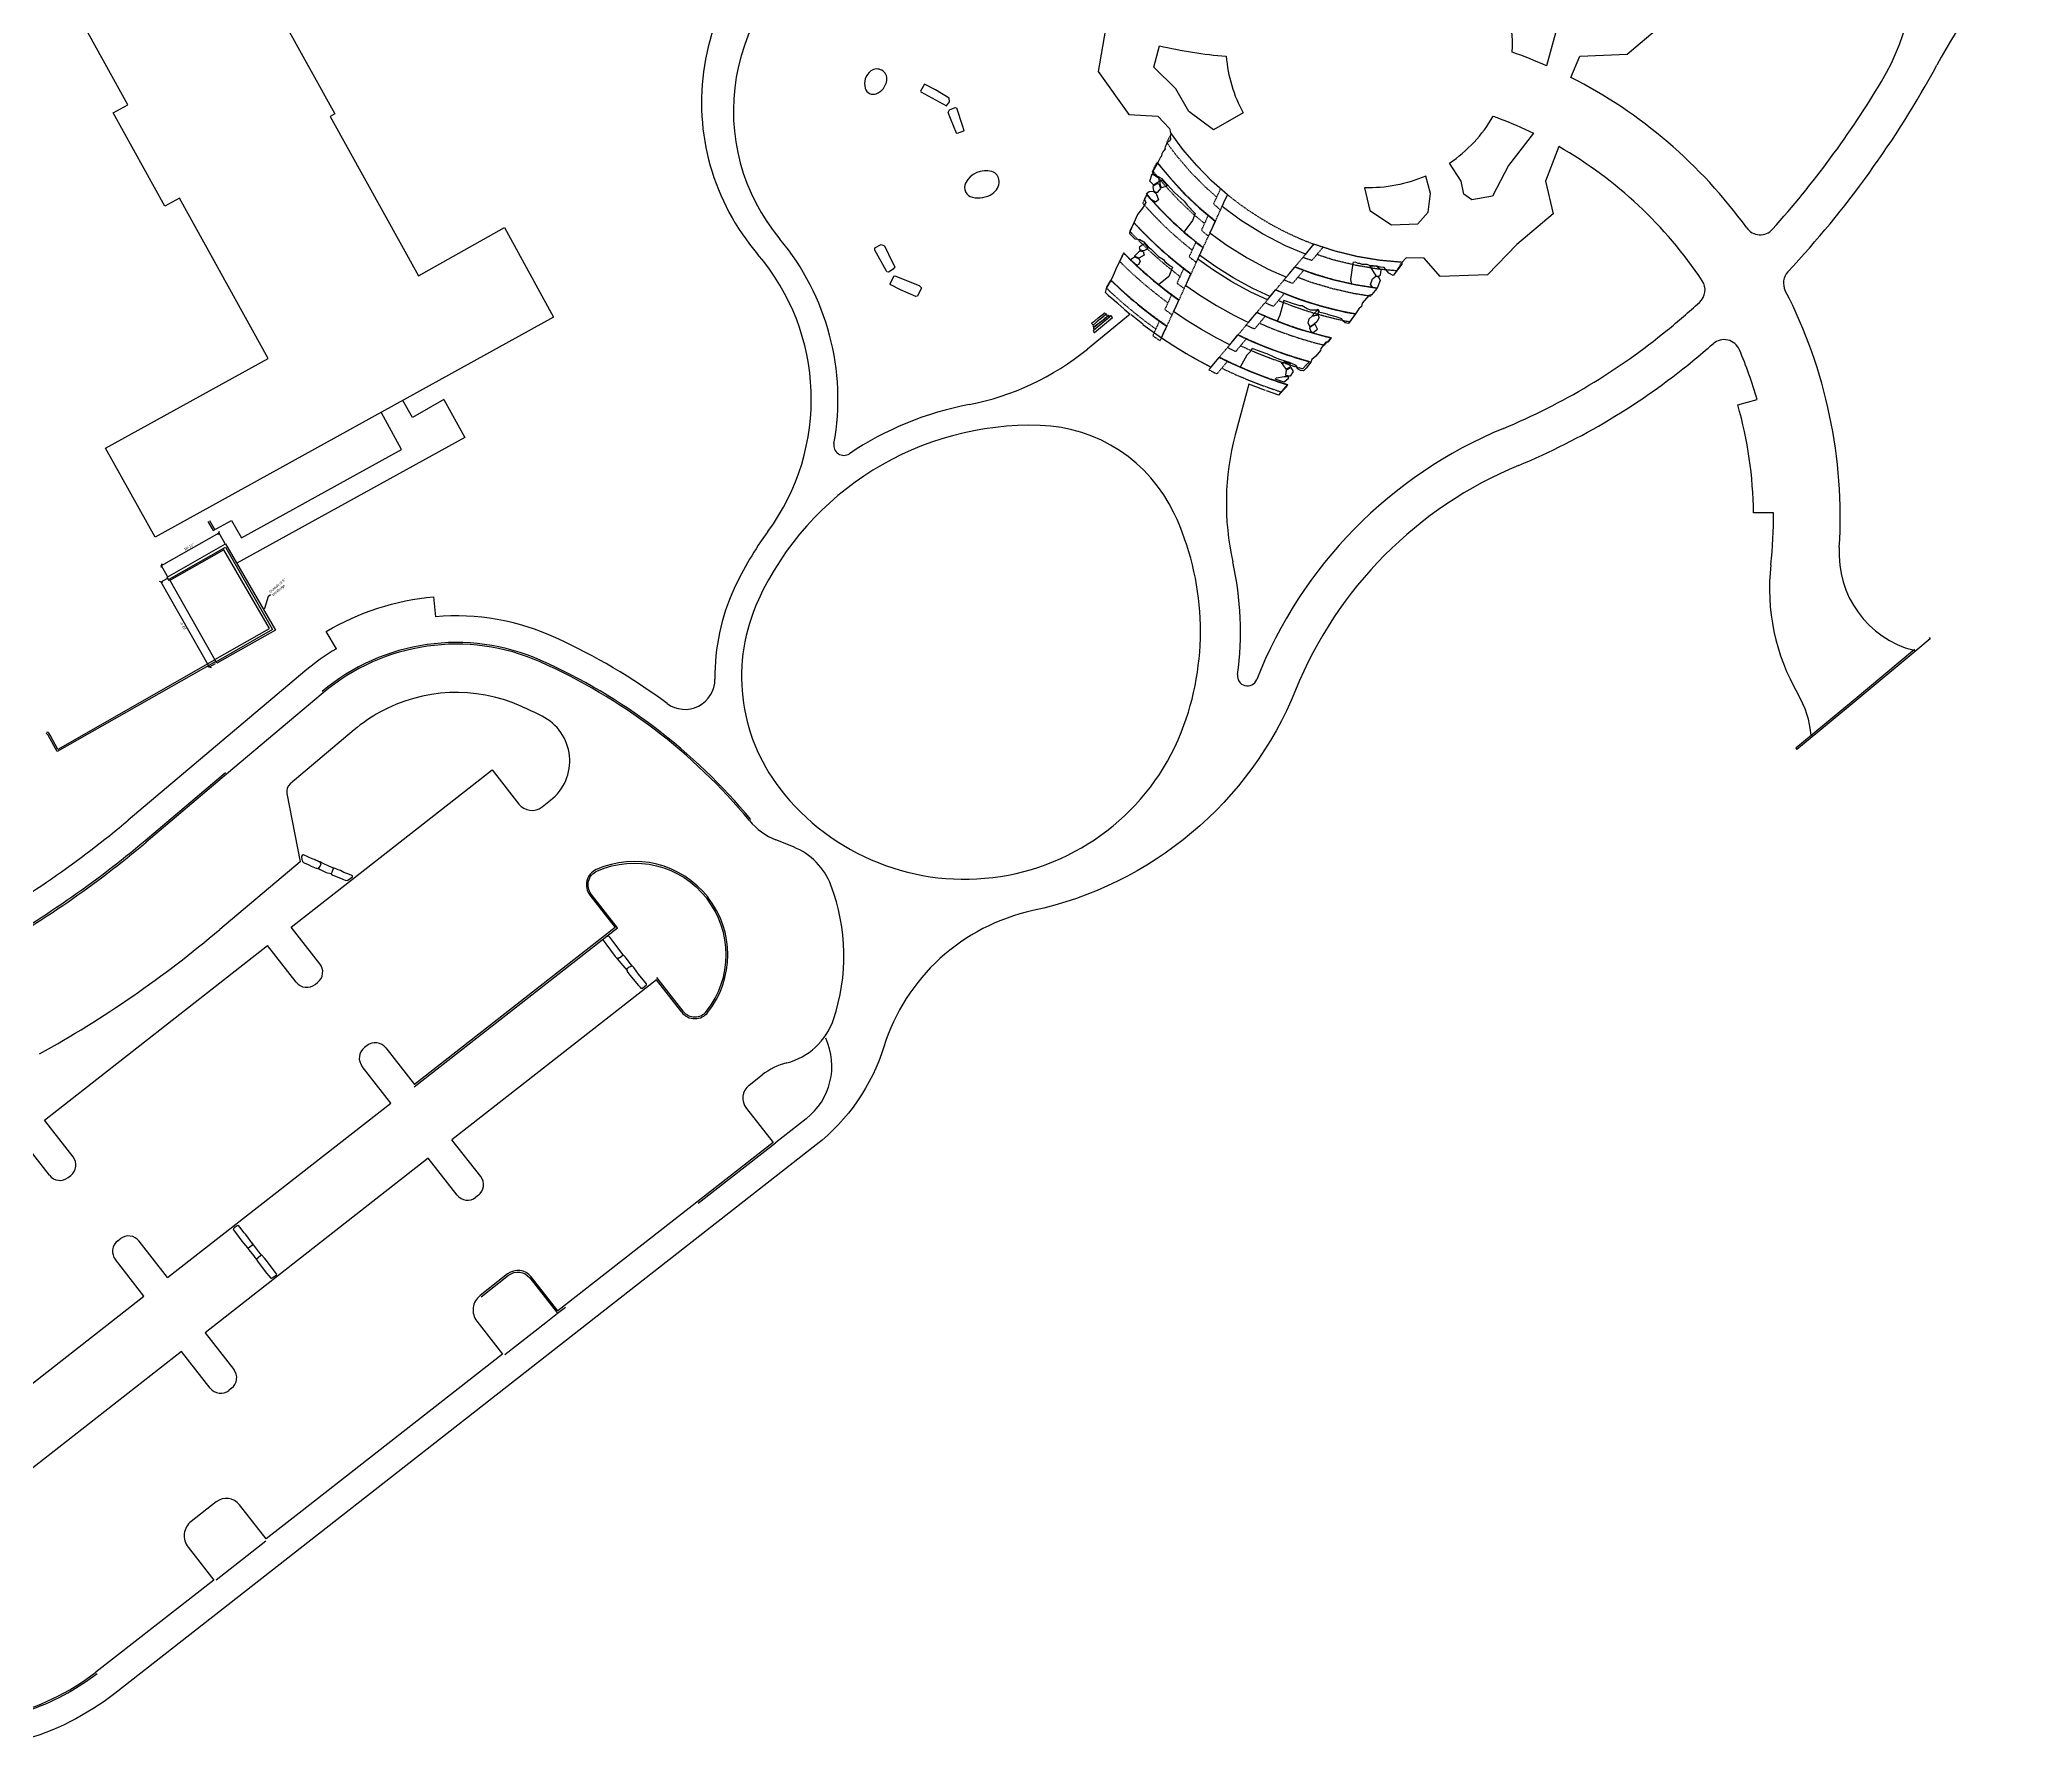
# Model space of a CAD drawing. Header units: feet. Extents: x -128 to 1593, y 35 to 1363.
# Drawn here: x 456 to 1051, y 35 to 548 of the extents above; entities that cross this region are included whole.
import ezdxf
from ezdxf import colors
from ezdxf.entities.mleader import LeaderData, LeaderLine
from ezdxf.math import Vec2, Vec3

# ---------------------------------------------------------------- set-up
doc = ezdxf.new("R2010")
doc.units = ezdxf.units.FT
doc.header["$LTSCALE"] = 0.7
doc.header["$MEASUREMENT"] = 0
doc.header["$PDMODE"] = 35
doc.header["$PDSIZE"] = 1.5
doc.linetypes.add('HIDDEN', pattern=[0.375, 0.25, -0.125])
doc.layers.get('0').update_dxf_attribs({"color": 250})
doc.layers.get('Defpoints').update_dxf_attribs({"color": 250})
for name, color, linetype in [('L-ARGILLITE PAVEMENT', 250, 'Continuous'), ('L-BLDG', 6, 'Continuous'), ('L-CURB', 250, 'Continuous'), ('L-FOUNDATION-SPREAD', 250, 'HIDDEN'), ('L-PVMT', 250, 'Continuous'), ('L-STAIR', 250, 'Continuous'), ('L-STONE', 250, 'Continuous')]:
    doc.layers.add(name, color=color, linetype=linetype)
doc.layers.add('L-NONPLOT', color=250, linetype='Continuous', plot=False)
doc.styles.get("Standard").update_dxf_attribs({"font": 'arial.ttf'})
doc.dimstyles.new('Standard 0.75', dxfattribs={"dimtxt": 0.75, "dimasz": 0.75, "dimexe": 0.17, "dimexo": 0.5, "dimgap": 0.42, "dimtad": 1, "dimtoh": 1, "dimdec": 3, "dimlfac": 12, "dimzin": 0, "dimdsep": 46, "dimlunit": 4, "dimtxsty": 'Standard', "dimblk": 'OBLIQUE', "dimcen": 0.09, "dimclrd": 256, "dimclre": 256, "dimclrt": 256, "dimadec": 5, "dimazin": 0, "dimtfac": 1, "dimtdec": 3, "dimtofl": 0, "dimtmove": 1, "dimatfit": 2, "dimfxl": 1, "dimtolj": 1, "dimtzin": 0, "dimarcsym": 0})

# ---------------------------------------------------------------- blocks, each defined once
blk = doc.blocks.new('_Oblique')
at = {"color": 0, "linetype": 'ByBlock', "lineweight": -2}
blk.add_line((-0.5, -0.5), (0.5, 0.5), dxfattribs=at)
blk = doc.blocks.new('*D54')
at = {"lineweight": -2, "transparency": 16777216}
for p, q in [((494.62, 386.21), (492.76, 385.16)), ((507.4, 359.74), (492.91, 385.24)), ((509.11, 360.71), (507.25, 359.65))]:
    blk.add_line(p, q, dxfattribs=at)
at = {"layer": 'Defpoints', "color": 0, "transparency": 16777216}
for p in [(495.06, 386.46), (492.91, 385.24), (509.55, 360.96)]:
    blk.add_point(p, dxfattribs=at)
at = {"lineweight": -2, "transparency": 16777216, "xscale": 0.75, "yscale": 0.75, "zscale": 0.75}
for p, rotation in [((492.91, 385.24), 119.6002965868153), ((507.4, 359.74), 299.6002965868153)]:
    blk.add_blockref('_Oblique', p, dxfattribs=dict(at, rotation=rotation))
at = {"transparency": 16777216, "insert": (499.46, 372.09), "char_height": 0.75, "attachment_point": 5, "rotation": 119.6003}
blk.add_mtext('\\A1;29\'-4"', dxfattribs=at)
blk = doc.blocks.new('*D55')
at = {"lineweight": -2, "transparency": 16777216}
for p, q in [((492.96, 390.15), (510.27, 399.99)), ((512.13, 396.73), (510.19, 400.14)), ((494.81, 386.89), (492.87, 390.3))]:
    blk.add_line(p, q, dxfattribs=at)
at = {"layer": 'Defpoints', "color": 0, "transparency": 16777216}
for p in [(510.27, 399.99), (512.37, 396.3), (495.06, 386.46)]:
    blk.add_point(p, dxfattribs=at)
at = {"lineweight": -2, "transparency": 16777216, "xscale": 0.75, "yscale": 0.75, "zscale": 0.75}
for p, rotation in [((510.27, 399.99), 29.60726307640622), ((492.96, 390.15), 209.6072630764062)]:
    blk.add_blockref('_Oblique', p, dxfattribs=dict(at, rotation=rotation))
at = {"transparency": 16777216, "insert": (501.22, 395.77), "char_height": 0.75, "attachment_point": 5, "rotation": 29.60726}
blk.add_mtext('\\A1;19\'-11"', dxfattribs=at)

msp = doc.modelspace()

# ---------------------------------------------------------------- linework, layer by layer
at = {"layer": 'L-ARGILLITE PAVEMENT'}
for points in [[(720.616286, 532.510282), (720.722598, 532.299468), (728.428353, 528.101427), (729.314683, 529.343551), (729.296601, 530.369032), (725.210998, 532.857722), (721.825887, 534.597309)], [(729.675466, 524.278778), (728.944596, 526.064952), (729.37367, 526.87832), (731.034923, 527.645097), (731.460541, 527.508431), (733.184927, 522.311243), (733.656905, 520.694161), (733.5463, 520.479086), (731.675049, 519.823814), (731.454722, 519.923022)], [(709.903604, 486.140283), (712.23838, 481.061212), (712.986034, 479.764786), (712.487767, 479.065847), (711.112416, 478.178068), (710.575547, 478.319699), (710.328146, 478.73113), (706.979326, 484.811754), (706.98452, 485.483364), (708.913394, 486.469817)], [(712.65825, 477.033837), (713.010703, 477.049484), (720.245569, 474.246265), (720.991269, 473.496874), (719.7939, 470.997661), (719.26505, 470.84996), (714.652994, 472.886647), (711.714405, 474.387968), (711.587151, 474.656224)]]:
    msp.add_lwpolyline(points, close=True, dxfattribs=at)
at = {"layer": 'L-BLDG'}
msp.add_lwpolyline([(447.508027, 627.193901), (476.903027, 643.020901), (485.532027, 627.573901), (512.374027, 642.637901), (527.189027, 615.698901), (501.259027, 601.451901), (527.985027, 553.179901), (529.278027, 554.050901), (544.960027, 525.684901), (543.563027, 524.944901), (570.042027, 477.108901), (595.844027, 491.570901), (610.615027, 464.727901), (491.058027, 398.659901), (476.243027, 425.392901), (524.996027, 452.303901), (498.388027, 500.415901), (493.968027, 497.980901), (478.465027, 525.978901), (482.910027, 528.445901), (456.294027, 576.632901)], dxfattribs=at)
at = {"layer": 'L-CURB'}
for points in [[(506.926834, 403.429944), (508.518018, 400.682669)], [(507.360967, 403.678011), (508.955869, 400.924317)], [(653.957563, 198.844645), (677.136792, 216.977877)]]:
    msp.add_lwpolyline(points, dxfattribs=at)
for points in [[(669.728295, 313.978412, 0.1159774747), (606.822099, 361.705381, 0.287260924), (541.142735, 352.360283)], [(509.293998, 361.433278), (461.670128, 334.344954), (459.146081, 339.076699, 0.1774083987), (458.37681, 339.764582)], [(512.1984, 327.941547, -0.0000106083), (512.197119, 327.940466), (488.050382, 307.569199, -0.0483106371), (439.51786, 274.062861), (354.613117, 226.826648)], [(568.772416, 233.775555), (629.813043, 281.527956), (621.91461, 291.624314, -0.4872226431), (623.619217, 298.503803, -0.344914286), (656.528939, 290.341545)], [(641.520083, 266.563157), (649.422916, 256.461176, 0.487222599), (656.510444, 256.45982, 0.3446603311), (656.524697, 290.346973)], [(588.859054, 170.771373), (597.129074, 177.241053, -0.4142135622), (603.446089, 176.469478), (611.764249, 165.836595), (614.179836, 167.726322)], [(454.112974, 47.053193, 0.0410898523), (464.924363, 52.015856, 0.0360988995), (473.652857, 57.791332)]]:
    msp.add_lwpolyline(points, format="xyb", dxfattribs=at)
at = {"layer": 'L-CURB', "flags": 128}
msp.add_lwpolyline([(1018.85013, 364.975045), (1000.418633, 349.591595), (983.183551, 335.357173)], dxfattribs=at)
at = {"layer": 'L-FOUNDATION-SPREAD'}
for p, q in [((799.772873, 473.276857), (801.849216, 477.739841)), ((796.15232, 465.426507), (798.174517, 469.811184)), ((824.025348, 469.078195), (827.196792, 472.869671)), ((818.375872, 462.324217), (821.584587, 466.160252)), ((812.753475, 455.602613), (815.892416, 459.355233)), ((807.15284, 448.907026), (810.280186, 452.645784))]:
    msp.add_line(p, q, dxfattribs=at)
for points in [[(794.541685, 517.070056), (795.870342, 519.73365)], [(809.500891, 500.737957), (806.148238, 503.692675), (801.552369, 508.359774), (797.297764, 513.339734), (794.541685, 517.070056)], [(810.642056, 496.844224), (812.754639, 501.424884), (807.982133, 505.630929), (803.518598, 510.163644), (799.386503, 515.000208), (795.877978, 519.748958)], [(790.328641, 508.624054), (791.632598, 511.238131)], [(791.632598, 511.238131), (795.766007, 506.204494), (799.956491, 501.706194), (804.419655, 497.478308), (809.122812, 493.550089), (807.026107, 489.003857)], [(790.328641, 508.624054), (793.758012, 504.44779), (798.062095, 499.827546), (802.646251, 495.485046), (805.844695, 492.813608)], [(788.513113, 501.597742), (787.31319, 498.907228)], [(810.666797, 503.264915), (808.553591, 498.684803)], [(807.001844, 495.321585), (804.904512, 490.775877)], [(810.641441, 496.844766), (808.553591, 498.684803)], [(809.122812, 493.550089), (810.642056, 496.844224)], [(784.709382, 493.068869), (783.513406, 490.387205)], [(803.306181, 487.311693), (801.224533, 482.799981)], [(804.904512, 490.775877), (807.024401, 489.005282)], [(805.466576, 485.638931), (807.024401, 489.005282)], [(780.389945, 481.437829), (781.618013, 483.985053)], [(803.409066, 481.146726), (805.466576, 485.638931)], [(832.903957, 479.692616), (835.323359, 482.585023)], [(838.052893, 481.691929), (835.323359, 482.585023), (838.663133, 486.57774)], [(841.392667, 485.684646), (838.052893, 481.691929)], [(865.000959, 481.136246), (858.281828, 481.751124), (851.627643, 482.867647), (845.075804, 484.479538), (838.663133, 486.57774)], [(863.518218, 478.594125), (857.9392, 479.10467), (851.087716, 480.254297), (844.341611, 481.913982), (839.550033, 483.481768)], [(776.492778, 473.362518), (777.829932, 475.775955)], [(799.648648, 479.384445), (797.575182, 474.890466)], [(801.813563, 477.663207), (803.409066, 481.146726)], [(827.196792, 472.869671), (829.66598, 475.821597)], [(832.325525, 474.844832), (829.66598, 475.821597), (832.903957, 479.692616)], [(835.620309, 478.783763), (832.325525, 474.844832)], [(857.537589, 473.361112), (851.242155, 474.362275), (845.027332, 475.768119), (838.916507, 477.573177), (832.932686, 479.77084)], [(855.658647, 470.959743), (850.73804, 471.742267), (844.354734, 473.186224), (838.078244, 475.040217), (833.802497, 476.61056)], [(863.518218, 478.594125), (865.000959, 481.136246)], [(796.004821, 471.486903), (793.937871, 467.007046)], [(798.222677, 469.879192), (799.772873, 473.276857)], [(829.827181, 471.858049), (826.575063, 467.970126)], [(855.658647, 470.959743), (857.685996, 473.421923)], [(792.371948, 463.613103), (790.310275, 459.144683)], [(794.57009, 461.962754), (796.15232, 465.426507)], [(824.116958, 465.031449), (820.887184, 461.170238)], [(821.529184, 466.094017), (824.025348, 469.078195)], [(851.159196, 465.733706), (849.390605, 463.347316)], [(792.529748, 457.599457), (794.604899, 462.037193)], [(818.444101, 458.24952), (815.231981, 454.409414)], [(815.892416, 459.355233), (818.375872, 462.324217)], [(841.797149, 456.300413), (843.853523, 458.552455)], [(810.317644, 452.720224), (812.753475, 455.602613)], [(812.800882, 451.503024), (809.602969, 447.679902)], [(835.329433, 449.217283), (837.34551, 451.425194)], [(828.908015, 442.184858), (830.955165, 444.426797)]]:
    msp.add_lwpolyline(points, dxfattribs=at)
for centre, radius, start, end in [((869.837398, 571.006202), 106.916667, 220.480015511, 232.98203804), ((870.940621, 572.931338), 92.188829, 230.864078415, 249.505122315), ((869.837398, 571.006202), 109.583333, 221.142756302, 231.857791046), ((873.090878, 574.917545), 123.165956, 223.340036374, 232.729479491), ((869.837398, 571.006202), 115.416667, 222.475067096, 233.909152515), ((869.837398, 571.006202), 126.583333, 225.038701371, 233.680693695), ((869.837398, 571.006202), 123.916667, 224.608236591, 234.695167335), ((869.837398, 571.006202), 111.75, 232.121767795, 233.526749062), ((869.837398, 571.006202), 132.416667, 225.986091479, 235.378696012), ((869.837398, 571.006202), 135.083333, 226.289485312, 234.416614033), ((869.837398, 571.006202), 120.25, 233.063238501, 234.36234784), ((869.837398, 571.006202), 106.916667, 246.514914346, 259.938875685), ((869.837398, 571.006202), 109.583333, 247.573250165, 259.246345221), ((869.837398, 571.006202), 128.75, 233.877693001, 235.088443713), ((869.837398, 571.006202), 115.416667, 245.286892716, 256.989415962), ((869.837398, 571.006202), 111.75, 245.798229109, 247.223652972), ((869.837398, 571.006202), 137.25, 234.589356237, 235.720032529), ((868.234751, 568.485926), 133.264989, 235.610275655, 243.040894757), ((869.837398, 571.006202), 123.916667, 244.212149429, 254.798907967), ((869.837398, 571.006202), 120.25, 244.662183843, 245.97906629), ((869.837398, 571.006202), 118.083333, 246.278570882, 256.263233709), ((869.837398, 571.006202), 132.416667, 243.289135634, 252.924266517), ((869.837398, 571.006202), 128.75, 243.680883525, 244.905040947), ((869.837398, 571.006202), 126.583333, 245.164611062, 254.180324613), ((869.837398, 571.006202), 137.25, 242.824466207, 243.96841734), ((869.837398, 571.006202), 135.083333, 244.195613254, 252.390203343)]:
    msp.add_arc(centre, radius, start, end, dxfattribs=at)
at = {"layer": 'L-NONPLOT'}
msp.add_lwpolyline([(508.971253, 361.990579), (525.364198, 371.305943), (511.726492, 394.877622), (495.323359, 385.557195), (494.6708, 386.684006), (512.233676, 396.663411), (527.176472, 370.837368), (509.623812, 360.863768)], close=True, dxfattribs=at)
msp.add_lwpolyline([(495.261634, 386.095666), (512.211555, 395.736733), (526.302346, 370.963772), (509.352425, 361.322705)], dxfattribs=at)
at = {"layer": 'L-PVMT'}
for p, q in [((790.651029, 539.658358), (792.309688, 546.138224)), ((797.221476, 533.200728), (790.651029, 539.658358)), ((801.15279, 526.398321), (797.221476, 533.200728)), ((795.381291, 521.295631), (795.606324, 520.116638)), ((912.143959, 515.857184), (908.172515, 505.469585)), ((908.172515, 505.469585), (910.403426, 495.698768)), ((811.673663, 499.081032), (812.754915, 501.425482)), ((808.011454, 491.14036), (809.086662, 493.471705)), ((910.403426, 495.698768), (899.581404, 486.462339)), ((836.962916, 484.545121), (838.663133, 486.57774)), ((866.33776, 482.46724), (865.000959, 481.136246)), ((871.745615, 482.385409), (866.33776, 482.46724)), ((876.572513, 476.905939), (871.745615, 482.385409)), ((899.581404, 486.462339), (890.76022, 477.416442)), ((800.732759, 475.358154), (801.800127, 477.6725)), ((831.220627, 477.680187), (832.903957, 479.692616)), ((890.76022, 477.416442), (876.572513, 476.905939)), ((797.109887, 467.502775), (798.174517, 469.811184)), ((825.526189, 470.872457), (827.196792, 472.869671)), ((783.515827, 465.602788), (770.714837, 455.127019)), ((819.868429, 464.108577), (821.529184, 466.094017)), ((793.495141, 459.665015), (794.557554, 461.968616)), ((814.239448, 457.379101), (815.892416, 459.355233)), ((808.633487, 450.677147), (810.280186, 452.645784)), ((577.711027, 439.995901), (583.98568, 428.6266)), ((819.113076, 444.551897), (815.076214, 429.34964)), ((828.123613, 441.247101), (830.76052, 444.399537)), ((965.814509, 438.391032), (971.582325, 440.043996)), ((565.005729, 425.004783), (558.961027, 435.969901)), ((583.98568, 428.6266), (515.582622, 390.875335)), ((976.52945, 406.032512), (970.529736, 405.973836)), ((1023.17752, 368.586808), (1023.49779, 368.20308)), ((1018.571128, 364.742182), (1018.89139, 364.358463)), ((1023.49779, 368.20308), (1019.170515, 364.591179)), ((535.984266, 358.475036), (483.04724, 313.814991)), ((541.465298, 351.978246), (512.520823, 327.559391)), ((550.804984, 340.886788), (531.612016, 324.694741)), ((512.519531, 327.558301), (488.372794, 307.187033)), ((531.888545, 281.734705), (592.141551, 328.870946)), ((592.141551, 328.870946), (600.151671, 318.631822)), ((530.602799, 321.823218), (534.629337, 301.335284)), ((600.151671, 318.631822), (600.151631, 318.631873)), ((607.170536, 317.774569), (609.683397, 319.740393)), ((482.891791, 313.683848), (482.891484, 313.683589)), ((682.551646, 305.737717), (677.307466, 307.842617)), ((534.629337, 301.335284), (510.490256, 280.970475)), ((540.514785, 270.708011), (531.888545, 281.734705)), ((457.852233, 223.815711), (524.800017, 276.189313)), ((533.42624, 265.162612), (524.800017, 276.189313)), ((539.041367, 264.476764), (539.828941, 265.092887)), ((641.434352, 265.861267), (580.11662, 217.892085)), ((649.029106, 256.153096), (641.434352, 265.861267)), ((554.644646, 246.151062), (553.857353, 245.534512)), ((560.261373, 245.466472), (568.858146, 234.477445)), ((561.76955, 228.932014), (553.173109, 239.920646)), ((669.281981, 234.321051), (673.135059, 237.335885)), ((494.821772, 176.558404), (561.769557, 228.932005)), ((668.425025, 227.302419), (676.434901, 217.063607)), ((466.478462, 212.789002), (457.852233, 223.815711)), ((686.39926, 224.223954), (677.136792, 216.977877)), ((459.389866, 207.24357), (450.763644, 218.270271)), ((588.742861, 206.865391), (580.11662, 217.892085)), ((573.028031, 212.346644), (506.080247, 159.973043)), ((581.654272, 201.319951), (573.028031, 212.346644)), ((465.004994, 206.557722), (465.792615, 207.173882)), ((588.057017, 201.250267), (587.269396, 200.634107)), ((479.852975, 187.577845), (480.64061, 188.194016)), ((494.821772, 176.558404), (486.255737, 187.508168)), ((487.733183, 171.012963), (479.167131, 181.962721)), ((420.785399, 118.639362), (487.733183, 171.012963)), ((587.607938, 163.444388), (595.309939, 153.599125)), ((506.080247, 159.973043), (514.706487, 148.946349)), ((498.991658, 154.427603), (438.738652, 107.291361)), ((507.617898, 143.400909), (498.991658, 154.427603)), ((595.309939, 153.599125), (534.325521, 105.890697)), ((514.020643, 143.331225), (513.233022, 142.715065)), ((509.395064, 109.241101), (501.912664, 103.387581)), ((524.424049, 98.144724), (516.413969, 108.383796)), ((534.325521, 105.890697), (524.424049, 98.144724)), ((500.969629, 95.666786), (508.671629, 85.821523)), ((524.338319, 97.442833), (509.37352, 85.735793)), ((508.671629, 85.821523), (473.34696, 58.18685))]:
    msp.add_line(p, q, dxfattribs=at)
for points in [[(898.156716, 544.234204, 0.1574582963), (891.376063, 569.777129), (897.695117, 576.123806), (906.379008, 581.578571), (913.972276, 577.452728), (915.24702, 570.069421), (919.184329, 559.635884), (911.489562, 551.434919), (908.422156, 540.123273), (908.422156, 540.123273, 0.0186749798), (898.155683, 544.214771)], [(545.464039, 365.216483), (542.401931, 370.376279, -0.1120479328), (574.632512, 380.786982), (575.16738, 374.81087)], [(509.043416, 361.865972), (461.869488, 335.033573), (459.58724, 339.312025, 0.1774083987), (458.561545, 340.229203)], [(833.182567, 352.837286, -0.2483574305), (754.360684, 286.64525, 0.2707100321), (709.674644, 245.809604, -0.1524895269), (689.353269, 216.377721), (478.976677, 51.799014, -0.4158410747), (365.697827, 65.954495, -0.0074413248), (339.503665, 100.885796), (345.965758, 105.601894)], [(351.999335, 234.527222), (435.450782, 280.954902, 0.0483106371), (483.04724, 313.814991)], [(656.922888, 290.649448, 0.344914286), (623.414807, 298.96011, 0.4872226431), (621.520799, 291.316234), (629.111152, 281.613687), (568.858146, 234.477445)], [(676.434901, 217.063607), (611.849979, 166.538486), (603.839899, 176.777558, 0.4142135622), (596.820994, 177.634863), (588.550974, 171.165183)]]:
    msp.add_lwpolyline(points, format="xyb", dxfattribs=at)
for points in [[(776.177078, 551.09813), (774.003387, 538.443285), (783.178654, 525.481384), (791.809567, 524.974904), (795.381291, 521.295631)], [(915.763926, 536.630474), (918.479415, 543.004244), (932.583214, 543.625475), (942.335482, 551.754028)], [(817.441989, 525.962626), (808.569546, 520.948024), (801.15279, 526.398321)], [(795.870342, 519.73365), (795.513241, 518.959358), (795.696634, 518.129496), (795.421898, 517.626326), (794.635014, 517.055122), (793.926349, 515.518541), (794.015235, 515.17504), (793.820217, 514.917169), (793.38044, 514.334861), (793.090394, 513.705962), (792.901982, 512.822629), (792.604716, 512.652878), (792.176345, 511.724053), (791.798501, 510.904783)], [(812.754515, 501.424994), (807.982133, 505.630929), (803.518598, 510.163644), (799.386503, 515.000208), (795.606324, 520.116638)], [(791.798501, 510.904783), (790.111504, 508.188753), (790.47946, 507.724548), (793.060366, 506.283263), (794.603194, 504.498146), (796.897085, 502.138541), (799.765419, 499.52567), (800.644876, 498.263183), (803.079886, 495.75496), (802.261632, 493.652378), (799.657213, 490.236519)], [(791.798501, 510.904783), (795.703257, 506.149597), (799.897291, 501.647486), (804.364236, 497.416018), (809.086662, 493.471705)], [(793.041534, 505.909162), (794.03608, 504.928787), (794.240855, 504.711097), (794.549076, 503.957334), (792.968488, 503.461704), (792.502369, 504.571718), (792.535723, 505.486418), (793.041534, 505.909162)], [(788.535899, 501.442805), (787.853558, 499.963303), (788.2478, 499.049993), (787.23026, 497.403235), (785.787992, 495.484591), (784.647918, 493.012596), (783.436905, 490.506227), (783.401123, 489.751402), (783.778722, 489.392163), (784.915066, 488.235395), (786.406196, 487.977774), (787.64862, 487.29097), (788.93015, 485.808799), (789.781717, 485.213791), (792.052938, 482.921689), (793.543141, 481.973911), (793.935166, 481.414681), (795.559196, 480.063704), (796.241927, 479.730415), (795.122877, 476.883376), (792.087602, 474.40926)], [(790.525778, 502.467558), (791.348625, 501.824505), (792.053204, 499.884227), (791.163335, 499.168573), (789.938473, 499.893472), (788.495514, 501.843674), (789.268844, 502.431416), (790.525778, 502.467558)], [(790.512548, 502.639312), (791.217261, 502.157293), (791.849482, 502.214894), (792.735239, 503.309244), (792.382022, 504.471502), (791.689346, 504.816719), (790.313107, 503.86385), (790.512548, 502.639312)], [(781.558685, 483.926532), (780.720119, 482.108291), (779.566689, 479.766106), (778.466912, 477.22272), (777.77203, 475.716024)], [(784.855408, 482.806122), (786.140559, 482.287442), (786.572919, 481.354856), (785.951092, 480.307001), (785.224649, 480.534745), (783.675815, 482.002095), (784.855408, 482.806122)], [(786.421902, 484.637723), (787.451828, 484.413843), (787.751322, 483.34169), (786.184156, 482.406692), (784.900528, 482.976994), (786.421902, 484.637723)], [(788.999284, 485.249319), (788.762845, 485.819919), (787.967466, 486.774179), (787.214537, 486.405232), (786.233667, 485.564001), (786.495932, 484.946146), (787.709445, 484.655581), (788.999284, 485.249319)], [(804.365725, 483.23542), (805.436531, 485.557221)], [(865.000959, 481.136246), (858.281828, 481.751124), (851.627643, 482.867647), (845.075804, 484.479538), (838.663133, 486.57774)], [(776.111247, 472.114993), (776.589446, 473.678601), (777.77203, 475.716024)], [(857.524501, 473.278813), (851.226401, 474.280399), (845.006314, 475.687435), (838.890311, 477.494022), (832.903957, 479.692616)], [(865.000959, 481.136246), (865.087087, 480.583503), (862.419025, 477.200312), (861.170652, 477.922704), (859.786176, 479.605102), (858.678055, 479.7221), (857.938657, 479.908783), (857.658806, 480.027655), (855.307906, 480.245156), (854.621043, 480.482279), (853.120922, 480.491486), (852.399076, 480.758883), (851.985943, 480.837553), (851.15049, 481.214358), (850.451167, 481.097448), (850.3178, 480.936843), (849.692787, 475.953822), (849.933496, 474.538152)], [(857.210546, 477.102509), (858.098663, 476.950648), (858.684834, 477.412997), (858.85041, 478.757986), (857.586043, 479.909671), (855.427103, 479.978008), (857.210546, 477.102509)], [(857.220842, 477.00936), (858.032104, 476.841753), (858.497927, 475.695855), (857.685996, 473.421923), (856.338322, 473.62484), (855.692254, 474.457494), (856.225516, 476.17725), (857.220842, 477.00936)], [(857.524501, 473.278813), (856.029425, 471.491442), (855.160995, 471.17145), (853.160934, 468.87648), (852.984233, 467.850899), (852.102869, 467.150793), (851.144638, 465.651654), (848.995988, 462.828893), (848.075926, 463.010217), (847.328817, 463.547132), (847.057672, 464.15772), (845.328058, 464.797481), (843.077731, 465.414164), (842.661173, 465.547817), (841.428395, 465.871692), (840.396223, 466.129478), (840.061197, 466.9203), (839.719765, 466.995044), (839.523429, 466.831683), (837.791907, 466.823254), (836.618605, 467.191406), (835.191055, 468.084211), (834.592358, 468.05307), (832.543172, 468.663031), (829.689212, 469.669519), (828.431957, 465.297544), (827.688765, 463.471357)], [(837.547698, 461.800774), (836.946537, 462.884039), (837.294272, 464.200957), (838.177987, 464.963911), (839.879429, 465.440308), (840.225773, 464.61772), (839.547758, 463.267799), (838.780304, 462.628123), (837.547698, 461.800774)], [(843.834763, 458.471261), (842.798499, 457.232402), (842.283292, 457.161102), (840.697926, 455.265789), (840.673098, 454.691475), (839.228723, 452.964718), (838.034873, 451.958013), (837.77245, 451.223736), (836.308476, 449.365884), (835.568918, 448.64245), (834.627336, 448.723005), (833.762484, 449.220123), (833.322888, 450.182768), (833.10157, 450.278), (831.37911, 451.106163), (830.044309, 451.538845), (828.165352, 452.096822), (826.736668, 452.652627), (824.629626, 453.663456), (824.246684, 453.756808), (821.712332, 454.713424), (820.235161, 455.271051)], [(839.775898, 461.111622), (839.088862, 462.476294), (838.717868, 462.512714), (837.357753, 461.524993), (837.766918, 460.421491), (838.439202, 460.067977), (839.775898, 461.111622)], [(819.734914, 454.461756), (818.529406, 453.323029), (816.506781, 449.712775)], [(819.734914, 454.461756), (820.235161, 455.271051)], [(831.067264, 446.866874), (830.896449, 446.168252), (829.713026, 445.23095), (827.065199, 446.050573), (827.470998, 446.486981), (829.731181, 446.898455), (831.067264, 446.866874)], [(828.926311, 451.125277), (829.791537, 451.336049), (831.425548, 450.800248), (831.585248, 449.74232), (830.350411, 449.122067), (828.926311, 451.125277)], [(830.485579, 448.940261), (831.73492, 449.621665), (832.422992, 448.360099), (831.567947, 446.973355), (830.249603, 447.199673), (830.485579, 448.940261)], [(577.711027, 439.995901), (568.310027, 434.631901), (565.420027, 439.673901)], [(508.518018, 400.682669), (513.950163, 403.68064), (516.955622, 398.486223), (564.990624, 424.996473)], [(495.570642, 385.552399), (509.043416, 361.865972)], [(1019.170515, 364.591179), (1000.738027, 349.206901), (983.508262, 334.964012)], [(987.816064, 339.170297), (988.134461, 338.784781)], [(983.189865, 335.349528), (983.508262, 334.964012)], [(596.011829, 153.513395), (608.272342, 163.104858), (611.764249, 165.836595)]]:
    msp.add_lwpolyline(points, dxfattribs=at)
for points in [[(894.047056, 524.416473, -0.0223141286), (904.528277, 519.884261), (897.033317, 510.2258), (892.260056, 501.024433), (885.99759, 499.940947), (883.63996, 501.562206), (882.868253, 505.475944), (879.315057, 510.893949, 0.1136142295), (892.460569, 525.014873, -0.0014129938)], [(872.278008, 507.036352, -0.1103276974), (853.861002, 503.528172), (855.412585, 496.678379), (861.973974, 492.390913), (869.832385, 492.723146), (872.910585, 496.2093), (873.599066, 501.808537)]]:
    msp.add_lwpolyline(points, format="xyb", close=True, dxfattribs=at)
for points in [[(790.15965, 507.731376), (791.39773, 507.033047), (792.066011, 506.515498), (792.265671, 505.39126), (790.624018, 504.277937), (789.428043, 505.482394)], [(838.161509, 465.129372), (838.194893, 465.061522), (839.889343, 465.526891), (840.191034, 466.375156), (839.729047, 466.904966)]]:
    msp.add_lwpolyline(points, close=True, dxfattribs=at)
for centre, radius, start, end in [((948.860723, 571.360665), 70, 329.098442413, 47.897884924), ((724.967506, 529.169496), 70, 121.36531189, 220.569224896), ((724.53883, 526.578745), 60, 120.632205529, 219.852291096), ((1201.354629, 444.997232), 200, 138.927381215, 151.533749256), ((822.660484, 673.573813), 131, 256.603677458, 265.490964167), ((855.216812, 546.506792), 43, 184.70557697, 208.539942697), ((848.53557, 404.780756), 148, 35.862793129, 62.983591792), ((761.805617, 683.317743), 288, 318.125589739, 329.098442413), ((761.805617, 683.317743), 300, 316.901223064, 331.533749256), ((848.53557, 404.780756), 128, 33.597789264, 60.20220683), ((869.837398, 571.006202), 107, 220.5510425, 232.995534831), ((620.899464, 440.069313), 75, 349.783906257, 39.852291096), ((869.837398, 571.006202), 115.5, 222.475067054, 233.909152515), ((972.530174, 494.415226), 5, 215.862793129, 318.125589782), ((620.899464, 440.069313), 67, 323.647349723, 40.569224896), ((869.837398, 571.006202), 124, 224.608236558, 234.695167335), ((869.837398, 571.006202), 132.5, 225.986091507, 235.378696012), ((950.987509, 472.843964), 5, 311.950416804, 33.597788933), ((984.50956, 474.923996), 5, 136.901223088, 207.287298183), ((869.837398, 571.006202), 107, 246.514914346, 259.93887563), ((848.53557, 404.780756), 148, 356.449515929, 27.287298183), ((869.837398, 571.006202), 115.5, 245.275662825, 256.989415933), ((761.805614, 683.317747), 288.000006, 309.414826889, 311.950417159), ((869.837398, 571.006202), 124, 244.212149429, 255.013687371), ((820.85415, 611.468798), 194.999999, 292.503796142, 309.414826847), ((961.706791, 452.960367), 5, 23.060578253, 130.951025083), ((720.049347, 517.038311), 80, 280.926053399, 309.295391251), ((869.837398, 571.006202), 132.5, 243.289135634, 252.8472695), ((761.805617, 683.317743), 300, 309.41482688, 310.951025083), ((848.53557, 404.780756), 128, 15.991459183, 23.060578253), ((820.85415, 611.468799), 207, 292.503796172, 309.41482688), ((753.787812, 342.264984), 98, 100.926053399, 123.758446989), ((848.53557, 404.780756), 122, 0.560323927, 15.991459183), ((753.787812, 342.264984), 90, 88.259212376, 155.27116306), ((755.124435, 386.244677), 46, 25.195265029, 88.259212376), ((892.396585, 408.817709), 80, 165.128673447, 192.650002497), ((947.159883, 306.596921), 135, 112.503796172, 158.547281212), ((697.662838, 426.235141), 3, 169.783906257, 303.758446989), ((947.159883, 306.596921), 123, 112.503796172, 157.917705893), ((721.644533, 370.49361), 83, 340.123244557, 25.195265029), ((848.53557, 404.780756), 128, 353.552347487, 0.560323927), ((753.787812, 342.264984), 98, 143.647349723, 155.271163084), ((1026.193921, 393.757575), 30, 176.449515929, 255.280146314), ((721.644533, 370.49361), 95, 352.12601351, 12.650002464), ((1038.32747, 383.332334), 63, 173.552347487, 210.172155338), ((721.997391, 356.906333), 63, 155.271163084, 180.703830135), ((581.453832, 304.571988), 70.519643, 64.967439733, 95.114404053), ((721.997391, 356.906333), 55, 155.27116306, 217.672954237), ((536.779185, 204.065792), 180.5, 53.30992751, 65.617948698), ((581.453832, 304.571988), 70.519643, 120.687234527, 130.149218628), ((581.444231, 304.589588), 62, 66.043316241, 130.152477351), ((536.779185, 204.065792), 172, 39.581458549, 66.043316241), ((818.720565, 357.068118), 3, 172.12601351, 338.547281212), ((581.444231, 304.589588), 47.5, 66.043316243, 118.960402166), ((650.002823, 356.021896), 9, 233.30992751, 0.703830135), ((957.927188, 336.590547), 30, 4.933053675, 30.172155338), ((581.434122, 304.581059), 47.5, 118.944752014, 130.152477247), ((536.779185, 204.065792), 157.5, 63.464670679, 66.043316243), ((600.440997, 331.554708), 15, 308.036257697, 63.464670679), ((733.870072, 366.073635), 70, 217.672954237, 340.123244557), ((533.546488, 322.401747), 3, 130.152477223, 191.118753266), ((604.089736, 321.712674), 5, 218.036257708, 308.036257697), ((684.757325, 326.403317), 20, 219.581458549, 248.130552929), ((290.798736, 541.37809), 306.4, 299.089096588, 310.152477351), ((675.101787, 287.177017), 20, 20.670789819, 68.130552929), ((637.676822, 273.057101), 60, 341.480064832, 20.670789819), ((634.857352, 273.412507), 28, 321.941818669, 38.009982554), ((290.798825, 541.377961), 340.699843, 299.089093897, 310.152479794), ((537.364301, 268.243371), 4, 308.036257693, 38.036257708), ((536.576727, 267.627248), 4, 218.036183361, 308.036257722), ((652.967211, 259.233896), 5, 218.036257708, 321.941818669), ((675.60535, 260.351718), 20, 284.262081457, 341.480064832), ((556.323596, 242.385282), 4, 128.065407588, 218.036183361), ((557.110889, 243.001832), 4, 38.036257708, 128.065407588), ((674.07606, 239.976374), 20, 308.036257626, 24.788282516), ((685.459656, 221.584558), 20, 104.262081457, 128.041338704), ((672.36313, 230.383219), 5, 128.041338704, 218.036257713), ((463.327975, 210.324366), 4, 308.036257718, 38.036183361), ((462.540354, 209.708206), 4, 218.036183361, 308.036257718), ((585.592377, 204.400751), 4, 308.036257689, 38.036257708), ((584.804756, 203.784591), 4, 218.036257708, 308.036257689), ((482.317615, 184.427361), 4, 128.036257685, 218.036257708), ((483.10525, 185.043532), 4, 38.036183361, 128.036257685), ((591.939854, 166.833268), 5.5, 128.036257697, 218.03625774), ((511.556003, 146.481709), 4, 308.036257697, 38.036257708), ((510.768382, 145.865549), 4, 218.036257708, 308.036257697), ((512.475864, 105.302996), 5, 38.036257713, 128.036257626), ((505.301544, 99.055666), 5.5, 128.036257626, 218.036257713), ((429.375679, 115.202413), 72, 259.600958107, 307.639961203)]:
    msp.add_arc(centre, radius, start, end, dxfattribs=at)
at = {"layer": 'L-STAIR'}
for p, q in [((811.147737, 497.940681), (811.673663, 499.081032)), ((807.485032, 489.998932), (808.011454, 491.14036)), ((836.114901, 483.531316), (836.962916, 484.545121)), ((800.204464, 474.212666), (800.732759, 475.358154)), ((830.380523, 476.675838), (831.220627, 477.680187)), ((776.111247, 472.114993), (776.244974, 472.008538)), ((776.244974, 472.008538), (776.967821, 471.31753)), ((776.967821, 471.31753), (777.711023, 470.637637)), ((777.991616, 470.3752), (777.969002, 470.618918)), ((779.548939, 468.97562), (777.991616, 470.3752)), ((824.708952, 469.895446), (825.526189, 470.872457)), ((779.77703, 468.994348), (779.548939, 468.97562)), ((779.766774, 468.877267), (779.810422, 468.75003)), ((779.810422, 468.75003), (781.624856, 467.194483)), ((781.763752, 467.062596), (783.515827, 465.602788)), ((796.582835, 466.359981), (797.109887, 467.502775)), ((819.048976, 463.128917), (819.868429, 464.108577)), ((792.964152, 458.513684), (793.495141, 459.665015)), ((813.413715, 456.391933), (814.239448, 457.379101)), ((807.810749, 449.693559), (808.633487, 450.677147)), ((824.132666, 442.710861), (819.113076, 444.551897)), ((828.123613, 441.247101), (824.494591, 442.578118))]:
    msp.add_line(p, q, dxfattribs=at)
for points in [[(836.143699, 483.565744), (830.155135, 486.065097), (823.222606, 489.662889), (816.613602, 493.82524), (811.147737, 497.940681)], [(807.485032, 489.998932), (812.562062, 486.300421), (818.632796, 482.49845), (824.954808, 479.130816), (830.402458, 476.702061)], [(803.838989, 482.093313), (804.365725, 483.23542)], [(824.708952, 469.895446), (819.789979, 472.207519), (814.052332, 475.329923), (808.508747, 478.78516), (803.838989, 482.093313)], [(825.538232, 470.886854), (820.355086, 473.323097), (814.682225, 476.410244), (809.201235, 479.826467), (804.371503, 483.247949)], [(800.205826, 474.21562), (804.454156, 471.277223), (809.478659, 468.158449), (814.651598, 465.292602), (819.052021, 463.132556)], [(787.310666, 462.593098), (783.807376, 465.351586)], [(813.423778, 456.403963), (809.533322, 458.384323), (804.909954, 460.984858), (800.398529, 463.775084), (796.582835, 466.359981)], [(787.310666, 462.593098), (787.410621, 462.686347)], [(787.398627, 462.526197), (787.501757, 462.617044)], [(787.398627, 462.526197), (792.964152, 458.513684)], [(792.968021, 458.522075), (796.342064, 456.277607), (800.345002, 453.809693), (804.430721, 451.481387), (807.818478, 449.7028)]]:
    msp.add_lwpolyline(points, dxfattribs=at)
at = {"layer": 'L-STONE'}
for points in [[(710.566286, 535.789961, 0.661848613), (705.785852, 538.555818, 0.3161115951), (704.090027, 533.327605, 0.431393883), (707.352972, 531.720894, 0.2796575593)], [(742.201398, 501.740273, 0.25734548), (744.243146, 505.538979, 0.3329166296), (742.057141, 508.394757, 0.3585529338), (734.201422, 504.94459, 0.4904558746), (736.237401, 500.659413, 0.1998836568)]]:
    msp.add_lwpolyline(points, format="xyb", close=True, dxfattribs=at)
for points in [[(772.375315, 463.188221), (772.989912, 463.645059), (774.002191, 464.515516), (775.534623, 465.740729), (775.741356, 465.926047), (775.875441, 465.957676), (776.204787, 465.626681), (776.222254, 465.498774), (775.965895, 465.271738), (775.560929, 464.935205), (774.215981, 463.869958), (772.521859, 462.413288), (772.43091, 462.38438), (772.260085, 462.535852), (772.045555, 462.900187), (772.075356, 462.960643)], [(777.385044, 464.786547), (777.381495, 464.893612), (777.158762, 465.234567), (777.027483, 465.212921), (775.326511, 463.733704), (773.829448, 462.599997), (772.99237, 461.98129), (772.550919, 461.551888), (772.555132, 461.335998), (772.788862, 461.025233)], [(625.711865, 278.209468), (625.4819, 278.017791), (625.395672, 277.887497), (626.317046, 276.68855), (629.079212, 272.836919), (629.46427, 272.515209), (629.849362, 272.310373), (630.316912, 272.544277), (630.51235, 272.590329), (630.853461, 272.835706), (631.480108, 273.416442), (631.213856, 273.759271), (628.396076, 277.467185), (627.459381, 278.731254), (627.1701, 278.938055), (626.78306, 278.888089), (626.325093, 278.642689), (626.108759, 278.51497)], [(633.085554, 269.54836), (632.890102, 269.385451), (632.675472, 269.245509), (632.594969, 269.061563), (632.721282, 268.348916), (633.475998, 267.303178), (636.031374, 264.213962), (636.556272, 263.677738), (636.803387, 263.357912), (636.994962, 263.244942), (637.24981, 263.359982), (638.436028, 264.368183), (638.436087, 264.718774), (636.106759, 267.60692), (634.637531, 269.556637), (634.250585, 269.974137), (633.978521, 270.020018), (633.821392, 269.928004)], [(514.841011, 191.494647), (514.660059, 191.308933), (514.541661, 191.152961), (514.558522, 190.880554), (516.328032, 188.574164), (517.073765, 187.496054), (517.611013, 186.874409), (518.762532, 185.447027), (519.040598, 185.411436), (519.570544, 185.853148), (520.28232, 186.336668), (520.370694, 186.620388), (518.265394, 189.482354), (517.827678, 189.938699), (516.539061, 191.691058), (516.076146, 192.131793), (515.657145, 192.107215), (515.389745, 191.913818)], [(521.956522, 182.510666), (521.50028, 182.069391), (521.61256, 181.775174), (521.832341, 181.442726), (524.099642, 178.424502), (524.541086, 177.894878), (525.162842, 177.057195), (525.805296, 176.33225), (525.951859, 176.339824), (526.346468, 176.554159), (527.466481, 177.411293), (527.584893, 177.567291), (527.07207, 178.228395), (524.468517, 181.672961), (523.873026, 182.341562), (523.132897, 183.252455), (522.916825, 183.282433), (522.762745, 183.192192)]]:
    msp.add_lwpolyline(points, close=True, dxfattribs=at)
for points in [[(776.766879, 465.033098), (776.778365, 465.125803), (776.579013, 465.417914), (776.404687, 465.556775), (776.372468, 465.556322), (774.770781, 464.205184), (774.599916, 464.124464), (774.19653, 463.761792), (773.560735, 463.275926), (772.498945, 462.338048), (772.394821, 462.145492), (772.648805, 461.819597), (772.753764, 461.810137), (773.51794, 462.438281), (774.32121, 463.072538), (775.42456, 463.88644), (776.183562, 464.563143), (776.766879, 465.033098)], [(778.211307, 464.54795), (778.214091, 464.577147), (777.81391, 465.057266), (777.784449, 465.060075), (772.512095, 460.745412), (772.489824, 460.511833), (772.796633, 460.143737), (772.826095, 460.140928), (778.211307, 464.54795)], [(535.554897, 303.385125), (535.506047, 303.394781), (535.187049, 303.15422), (535.039972, 302.905006), (534.992544, 302.460248), (535.051082, 302.268439), (535.08715, 301.981927), (535.143169, 301.762693), (535.318751, 301.339203), (535.561673, 301.12379), (535.980122, 300.87055)], [(535.980122, 300.87055), (536.797141, 300.545029), (537.157167, 300.401912), (537.894676, 300.003562), (539.398338, 299.370065), (539.577753, 299.367645), (539.925324, 299.239471), (540.061146, 299.289353), (540.568334, 300.003361), (540.891166, 300.664993), (540.730508, 301.024948), (540.517493, 301.189299), (538.839435, 301.956038), (538.192857, 302.214889), (535.554897, 303.385125)], [(544.704254, 299.361288), (543.884887, 299.668761), (543.204162, 299.99505), (541.524922, 300.752987), (540.549032, 301.280093), (540.157174, 301.413078), (538.859255, 302.019968), (538.770058, 302.034998), (538.685509, 302.017661)], [(540.06535, 299.295271), (540.075115, 299.289229), (540.615168, 298.947828), (542.388592, 298.076893), (542.750327, 297.995401), (543.363288, 297.91903), (543.913974, 297.741189)], [(549.163031, 297.549889), (547.736566, 298.100398), (546.706901, 298.669443), (545.976229, 298.928584), (545.539839, 299.116898), (545.136692, 299.252865), (544.799201, 299.409507), (544.514235, 299.264788), (544.045217, 298.053828), (543.911144, 297.734447), (543.901377, 297.627196), (544.357155, 297.281236), (546.139589, 296.588122), (547.374955, 296.058338)], [(547.374955, 296.058338), (547.627072, 295.987947), (548.132851, 295.825067), (548.6594, 295.669254), (548.872013, 295.747342), (550.247638, 296.787814), (550.293828, 297.10861), (549.163031, 297.549889)], [(634.20803, 269.981314), (634.068895, 270.180018), (633.65074, 270.681702), (632.041383, 272.782649), (631.591535, 273.24504), (631.438648, 273.37802)], [(629.51649, 272.487432), (629.671187, 272.22411), (631.34128, 270.18949), (632.661231, 268.687722)], [(518.79084, 185.443404), (518.922955, 185.240276), (519.204093, 184.835841), (520.555034, 183.158466), (520.99702, 182.578714), (521.556233, 181.922772)], [(523.041887, 183.265082), (522.716954, 183.673442), (522.20999, 184.281674), (521.00219, 185.916374), (520.711945, 186.280035), (520.112479, 187.030208), (519.969029, 187.166417)]]:
    msp.add_lwpolyline(points, dxfattribs=at)

# ---------------------------------------------------------------- dimensions: what is measured, and where the dimension line sits
for p1, p2, distance, picture, middle in [((495.056193, 386.457613), (512.372414, 396.2975), 4.251834, '*D55', (501.216987, 395.772332)), ((509.547703, 360.95547), (495.059294, 386.459375), 2.469599, '*D54', (499.45806, 372.090969))]:
    dim = msp.add_aligned_dim(p1=p1, p2=p2, distance=distance, dimstyle='Standard 0.75')
    dim.commit()
    dim.dimension.update_dxf_attribs({"geometry": picture, "text_midpoint": middle})

# ---------------------------------------------------------------- leaders
ml = msp.add_multileader_mtext('Standard')
ml.set_content('Outside of 5"\\Pbrickledge', color=256)
ml.set_leader_properties()
ml.build(insert=Vec2(0, 0))
ml.multileader.update_dxf_attribs({"text_left_attachment_type": 2, "text_right_attachment_type": 2, "dogleg_length": 0.75, "arrow_head_size": 1})
ctx = ml.context
ctx.base_point, ctx.char_height, ctx.arrow_head_size, ctx.landing_gap_size, ctx.plane_origin, ctx.plane_x_axis, ctx.plane_y_axis = Vec3(525.666748, 381.452534), 0.75, 1, 0.33, Vec3(523.963899, 376.844702), Vec3(0.768156841, 0.6402617181), Vec3(-0.6402617181, 0.768156841)
ctx.left_attachment, ctx.right_attachment = 2, 2
notes = []
notes.append((ctx, [(0, (1, 1, 0), (525.09063, 380.972338), (0.768156841, 0.6402617181), 0.75, [(0, [(523.646244, 376.457827)], 0, [])])]))
ctx.mtext.insert, ctx.mtext.text_direction, ctx.mtext.rotation, ctx.mtext.flow_direction = Vec3(525.205131, 382.521775), Vec3(0.768156841, 0.6402617181), 0.6948389265, 5
for ctx, leaders in notes:
    for number, flags, end, landing, length, lines in leaders:
        leader = LeaderData()
        leader.index, (leader.has_last_leader_line, leader.has_dogleg_vector, leader.attachment_direction) = number, flags
        leader.last_leader_point, leader.dogleg_vector, leader.dogleg_length = Vec3(end), Vec3(landing), length
        for number, points, colour, breaks in lines:
            line = LeaderLine()
            line.index, line.vertices, line.color, line.breaks = number, Vec3.list(points), colors.encode_raw_color(colour), breaks
            leader.lines.append(line)
        ctx.leaders.append(leader)

doc.saveas('drawing.dxf')
